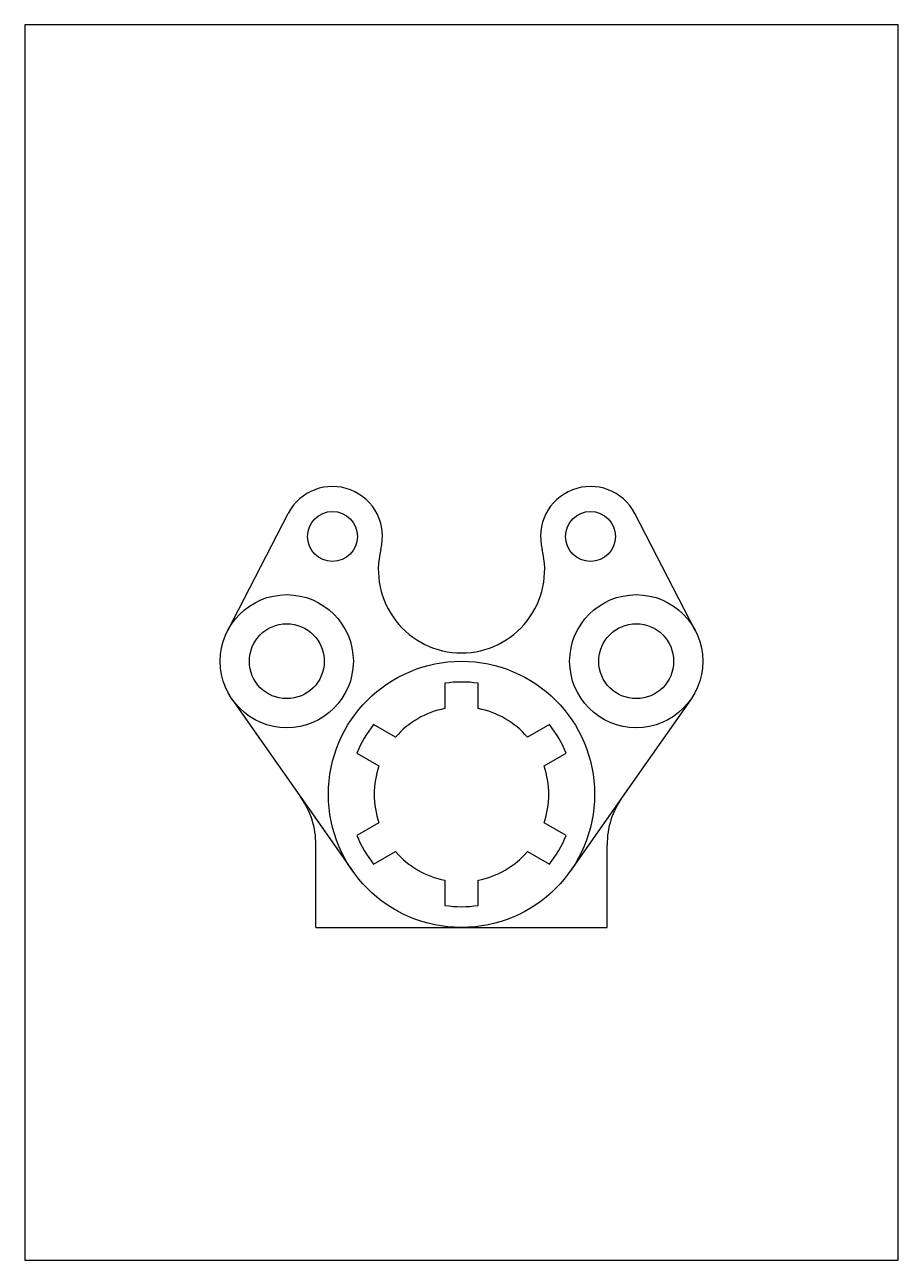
# Model space of a CAD drawing. Header units: millimetres. Extents: x 0 to 210, y 0 to 297.
import ezdxf

# ---------------------------------------------------------------- set-up
doc = ezdxf.new("R2010")
doc.units = ezdxf.units.MM

# ---------------------------------------------------------------- blocks, each defined once
blk = doc.blocks.new('*U2')
for p, q in [((-4, 2.89), (-4, -3.19)), ((4, -3.19), (4, 2.89))]:
    blk.add_line(p, q)
blk.add_arc((0, -23.81), 27, 81.4804, 98.5196)
blk = doc.blocks.new('*U3')
at = {"color": 0, "linetype": 'ByBlock', "lineweight": -2, "transparency": 16777216}
blk.add_blockref('*U2', (105, 135.81), dxfattribs=at)
for p, rotation in [((84.38, 123.9), 59.99999999999999), ((125.62, 123.9), 299.9999999999999), ((84.38, 100.1), 120), ((125.62, 100.1), 240), ((105, 88.19), 180)]:
    blk.add_blockref('*U2', p, dxfattribs=dict(at, rotation=rotation))

msp = doc.modelspace()

# ---------------------------------------------------------------- linework, layer by layer
for p, q in [((48.79, 151.35), (63.34, 179.51)), ((161.21, 151.35), (146.66, 179.51)), ((85.58, 170.88), (85.61, 170.88)), ((124.42, 170.88), (124.39, 170.88)), ((49.9, 134.81), (78.81, 93.62)), ((160.1, 134.81), (143.63, 111.34)), ((66.37, 111.34), (78.81, 93.62)), ((143.63, 111.34), (131.19, 93.62)), ((70, 80), (70, 99.85)), ((140, 80), (140, 99.85)), ((101, 91.38), (101, 85.3)), ((109, 85.3), (109, 91.38)), ((70, 80), (140, 80))]:
    msp.add_line(p, q)
msp.add_lwpolyline([(0, 0), (210, 0), (210, 297), (0, 297)], close=True)
for centre, radius in [((74, 174), 6), ((136, 174), 6), ((63, 144), 16), ((147, 144), 16), ((63, 144), 9), ((147, 144), 9), ((105, 112), 32)]:
    msp.add_circle(centre, radius)
for centre, radius, start, end in [((74, 174), 12, 344.9286, 152.6723), ((136, 174), 12, 27.3277, 195.0714), ((105, 166), 20, 165.8781, 270), ((105, 166), 20, 270, 14.1219), ((105, 112), 21, 100.9806, 139.0194), ((105, 112), 21, 40.9806, 79.0194), ((105, 112), 21, 160.9806, 199.0194), ((105, 112), 21, 340.9806, 19.0194), ((50, 99.85), 20, 360, 35.0569), ((160, 99.85), 20, 144.9431, 180), ((105, 112), 21, 220.9806, 259.0194), ((105, 112), 21, 280.9806, 319.0194), ((105, 112), 27, 261.4804, 278.5196)]:
    msp.add_arc(centre, radius, start, end)

# ---------------------------------------------------------------- block references
msp.add_blockref('*U3', (0, 0))

doc.saveas('drawing.dxf')
